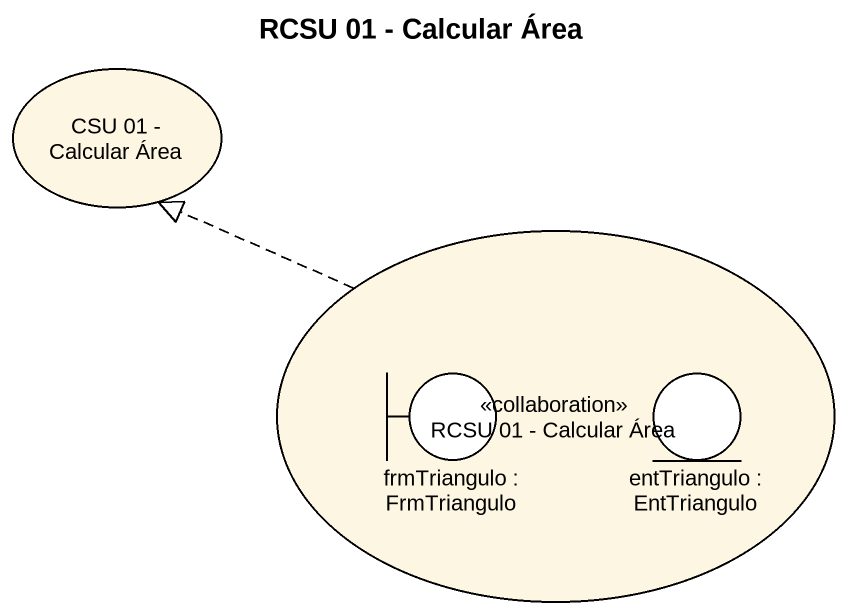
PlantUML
@startuml
title RCSU 01 - Calcular Área
usecase "CSU 01 - Calcular Área" as CSU_01_Calcular_Área
usecase "RCSU 01 - Calcular Área" as RCSU_01_Calcular_Área <<collaboration>>
boundary "frmTriangulo : FrmTriangulo" as frmTriangulo
entity "entTriangulo : EntTriangulo" as entTriangulo
RCSU_01_Calcular_Área .up.|> CSU_01_Calcular_Área
frmTriangulo -right- entTriangulo
@enduml
